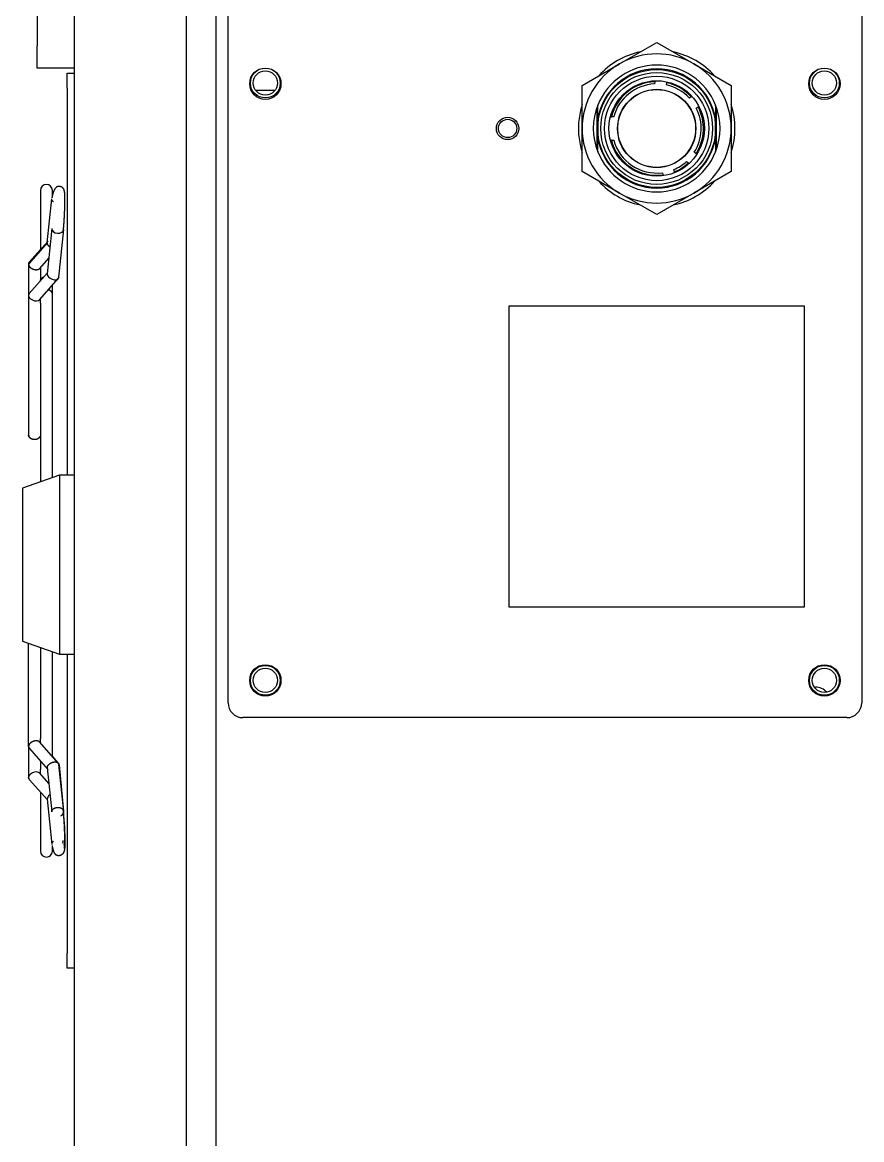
# Model space of a CAD drawing. Header units: inches. Extents: x 0 to 34, y 0 to 22.
# Drawn here: x 24.735 to 25.343, y 5.043 to 5.853 of the extents above; entities that cross this region are included whole.
import ezdxf
from ezdxf.enums import TextEntityAlignment as Align

# ---------------------------------------------------------------- set-up
doc = ezdxf.new("R2010")
doc.units = ezdxf.units.IN
doc.header["$MEASUREMENT"] = 0
doc.layers.add('PSYMS', color=7, linetype='Continuous')
doc.styles.add('WD', font='romans.shx')

# ---------------------------------------------------------------- blocks, each defined once
blk = doc.blocks.new('HDV1_RIB30')
at = {"color": 7, "linetype": 'Continuous'}
for p, q in [((0.25831, 0.02155), (0.25831, 1.9934)), ((0.3394, 1.9934), (0.3394, 0.02155)), ((0.36102, 0.06693), (0.36102, 1.90963)), ((0.36968, 0.86855), (0.36968, 1.76585)), ((0.82914, 1.76585), (0.82914, 0.86855)), ((0.23129, 1.74477), (0.23129, 1.34477)), ((0.23129, 1.32855), (0.23129, 1.34477)), ((0.65346, 1.33158), (0.68049, 1.34719)), ((0.68049, 1.34719), (0.70751, 1.33158)), ((0.25831, 1.32855), (0.23129, 1.32855)), ((0.62643, 1.31598), (0.65346, 1.33158)), ((0.70751, 1.33158), (0.73454, 1.31598)), ((0.25291, 1.32477), (0.25831, 1.32477)), ((0.25291, 1.31396), (0.25291, 1.32477)), ((0.25291, 1.31396), (0.25291, 1.03342)), ((0.40362, 1.31234), (0.38979, 1.31234)), ((0.62643, 1.28477), (0.62643, 1.31598)), ((0.67911, 1.31866), (0.67897, 1.31703)), ((0.67917, 1.31934), (0.67911, 1.31866)), ((0.68759, 1.31628), (0.68773, 1.31791)), ((0.68779, 1.31858), (0.68773, 1.31791)), ((0.73454, 1.31598), (0.73454, 1.28477)), ((0.70557, 1.30761), (0.70423, 1.30667)), ((0.70612, 1.308), (0.70557, 1.30761)), ((0.63724, 1.26924), (0.63724, 1.30029)), ((0.63778, 1.29159), (0.63778, 1.30173)), ((0.70919, 1.29959), (0.71053, 1.30052)), ((0.71108, 1.30091), (0.71053, 1.30052)), ((0.72319, 1.30173), (0.72319, 1.29159)), ((0.72373, 1.30029), (0.72373, 1.26924)), ((0.63778, 1.29159), (0.63778, 1.27795)), ((0.64692, 1.29315), (0.64762, 1.29315)), ((0.6493, 1.29315), (0.64762, 1.29315)), ((0.65238, 1.28828), (0.65233, 1.28828)), ((0.65238, 1.28828), (0.65238, 1.28753)), ((0.72319, 1.27795), (0.72319, 1.29159)), ((0.62643, 1.25356), (0.62643, 1.28477)), ((0.65233, 1.28126), (0.65238, 1.28126)), ((0.65238, 1.28201), (0.65238, 1.28126)), ((0.73454, 1.28477), (0.73454, 1.25356)), ((0.63778, 1.26781), (0.63778, 1.27795)), ((0.64762, 1.27639), (0.64692, 1.27639)), ((0.64762, 1.27639), (0.6493, 1.27639)), ((0.72319, 1.27795), (0.72319, 1.26781)), ((0.70904, 1.26646), (0.70779, 1.26751)), ((0.70956, 1.26602), (0.70904, 1.26646)), ((0.70223, 1.26088), (0.70348, 1.25983)), ((0.704, 1.25939), (0.70348, 1.25983)), ((0.65346, 1.23796), (0.62643, 1.25356)), ((0.68459, 1.25273), (0.68502, 1.25115)), ((0.68519, 1.2505), (0.68502, 1.25115)), ((0.69337, 1.25339), (0.69295, 1.25497)), ((0.69355, 1.25273), (0.69337, 1.25339)), ((0.73454, 1.25356), (0.70751, 1.23796)), ((0.23364, 1.2399), (0.23364, 1.19699)), ((0.24229, 1.23641), (0.24229, 1.2399)), ((0.23859, 1.20183), (0.24175, 1.23379)), ((0.68049, 1.22235), (0.65346, 1.23796)), ((0.70751, 1.23796), (0.68049, 1.22235)), ((0.24185, 1.21233), (0.2386, 1.17947)), ((0.24706, 1.1771), (0.25046, 1.21148)), ((0.23859, 1.20183), (0.22499, 1.18645)), ((0.23909, 1.20316), (0.2255, 1.18779)), ((0.23364, 1.19712), (0.22549, 1.1879)), ((0.23313, 1.18336), (0.23972, 1.19082)), ((0.22499, 1.18645), (0.22499, 1.08538)), ((0.23364, 1.18394), (0.23364, 1.18062)), ((0.23866, 1.1801), (0.22549, 1.16521)), ((0.23313, 1.16079), (0.24657, 1.17599)), ((0.23364, 1.18062), (0.23364, 1.17441)), ((0.24229, 1.16483), (0.24229, 1.17115)), ((0.22499, 1.16388), (0.22499, 1.06281)), ((0.23364, 1.15804), (0.23364, 1.16137)), ((0.23364, 1.15804), (0.23364, 1.02857)), ((0.24229, 1.03159), (0.24229, 1.16483)), ((0.57346, 1.15612), (0.78751, 1.15612)), ((0.57346, 0.93774), (0.57346, 1.15612)), ((0.78751, 1.15612), (0.78751, 0.93774)), ((0.2475, 1.03342), (0.22048, 1.02396)), ((0.2475, 1.03342), (0.2475, 0.90369)), ((0.25831, 1.03342), (0.2475, 1.03342)), ((0.22048, 1.02396), (0.22048, 0.91315)), ((0.78751, 0.93774), (0.57346, 0.93774)), ((0.22048, 0.91315), (0.2475, 0.90369)), ((0.22499, 0.83687), (0.22499, 0.91157)), ((0.23364, 0.90854), (0.23364, 0.84271)), ((0.24229, 0.82959), (0.24229, 0.90551)), ((0.2475, 0.90369), (0.25831, 0.90369)), ((0.25291, 0.90369), (0.25291, 0.68693)), ((0.79483, 0.8799), (0.79561, 0.8799)), ((0.81833, 0.85774), (0.38049, 0.85774)), ((0.23364, 0.83938), (0.23364, 0.84271)), ((0.22499, 0.83687), (0.22499, 0.81431)), ((0.2255, 0.83553), (0.23908, 0.82016)), ((0.24656, 0.82475), (0.23312, 0.83996)), ((0.23364, 0.82632), (0.23364, 0.82016)), ((0.24657, 0.8249), (0.24229, 0.82974)), ((0.23364, 0.81683), (0.23364, 0.82016)), ((0.23859, 0.82148), (0.24175, 0.7895)), ((0.25046, 0.78941), (0.24706, 0.82379)), ((0.24707, 0.82343), (0.25038, 0.78993)), ((0.22549, 0.81299), (0.23866, 0.79808)), ((0.23973, 0.80993), (0.23314, 0.8174)), ((0.23364, 0.80377), (0.23364, 0.76099)), ((0.2386, 0.79871), (0.24185, 0.76582)), ((0.24229, 0.76099), (0.24229, 0.76396)), ((0.25291, 0.67612), (0.25291, 0.68693)), ((0.25831, 0.67612), (0.25291, 0.67612))]:
    blk.add_line(p, q, dxfattribs=at)
for centre, radius in [((0.3967, 1.3172), 0.01135), ((0.3967, 1.31772), 0.01081), ((0.80211, 1.3172), 0.01135), ((0.80211, 1.31772), 0.01081), ((0.3967, 1.31772), 0.00876), ((0.68049, 1.28477), 0.0427), ((0.68049, 1.28477), 0.04054), ((0.68049, 1.28477), 0.03784), ((0.80211, 1.31772), 0.00876), ((0.68049, 1.28477), 0.03459), ((0.68049, 1.28477), 0.02838), ((0.68049, 1.28477), 0.02824), ((0.57238, 1.28477), 0.00811), ((0.57238, 1.28477), 0.00665), ((0.3967, 0.88477), 0.01135), ((0.3967, 0.88477), 0.01081), ((0.3967, 0.88477), 0.00876), ((0.80211, 0.88477), 0.01135), ((0.80211, 0.88477), 0.01081), ((0.80211, 0.88477), 0.00876)]:
    blk.add_circle(centre, radius, dxfattribs=at)
for centre, radius, start, end in [((0.68049, 1.28477), 0.05676, 102.24721, 137.75279), ((0.68049, 1.28477), 0.05405, 60, 120), ((0.68049, 1.28477), 0.05676, 42.24721, 77.75279), ((0.68049, 1.28477), 0.05405, 120, 180), ((0.68049, 1.28477), 0.04595, 21.65669, 158.34331), ((0.68049, 1.28477), 0.05405, 0, 60), ((0.68049, 1.28477), 0.04324, 9.06872, 170.93128), ((0.68049, 1.28477), 0.03392, 92.32457, 165.69923), ((0.68049, 1.28477), 0.0323, 92.69451, 164.96469), ((0.68049, 1.28477), 0.0323, 42.69451, 77.30549), ((0.68049, 1.28477), 0.03392, 42.32458, 77.67543), ((0.68049, 1.28477), 0.05676, 162.24721, 197.75279), ((0.68049, 1.28477), 0.04595, 158.34331, 201.65669), ((0.68049, 1.28477), 0.04586, 158.59984, 160.53415), ((0.68049, 1.28477), 0.0323, 327.69451, 27.30549), ((0.68049, 1.28477), 0.03392, 327.32457, 27.67542), ((0.68049, 1.28477), 0.04595, 338.34331, 21.65669), ((0.68049, 1.28477), 0.04586, 19.46585, 21.40016), ((0.68049, 1.28477), 0.05676, 342.24721, 17.75279), ((0.68049, 1.28477), 0.05405, 180, 240), ((0.68049, 1.28477), 0.05405, 300, 0), ((0.68049, 1.28477), 0.04324, 189.06872, 350.93128), ((0.68049, 1.28477), 0.03392, 194.30077, 277.67543), ((0.68049, 1.28477), 0.0323, 195.03531, 277.30549), ((0.68049, 1.28477), 0.04586, 199.46585, 201.40016), ((0.68049, 1.28477), 0.04595, 201.65669, 338.34331), ((0.68049, 1.28477), 0.04586, 338.59984, 340.53415), ((0.68049, 1.28477), 0.0323, 292.69451, 312.30549), ((0.68049, 1.28477), 0.03392, 292.32458, 312.67542), ((0.23796, 1.2399), 0.00432, 0, 180), ((0.68049, 1.28477), 0.05676, 222.24721, 257.75279), ((0.68049, 1.28477), 0.05676, 282.24721, 317.75279), ((0.68049, 1.28477), 0.05405, 240, 300), ((0.79561, 0.86909), 0.01081, 40.91021, 90), ((0.38049, 0.86855), 0.01081, 180, 270), ((0.81833, 0.86855), 0.01081, 270, 0), ((0.23796, 0.76099), 0.00432, 180, 0)]:
    blk.add_arc(centre, radius, start, end, dxfattribs=at)
for centre, major_axis, ratio, start_param, end_param in [((0.24615, 1.21191), (-0.0043, 0.00043), 0.705676, 0, 0.069701), ((0.24615, 1.21191), (-0.0043, 0.00043), 0.705676, 0.069701, 3.141593), ((0.22931, 1.1857), (-0.0042, 0.00159), 0.656411, -0.441244, 0.243508), ((0.24283, 1.17829), (-0.00408, 0.00178), 0.655985, 0.209, 3.141593), ((0.24283, 1.17829), (-0.00408, 0.00178), 0.655985, 3.141593, 3.420293), ((0.22931, 1.163), (-0.0042, 0.00159), 0.656964, 0, 2.897743), ((0.22931, 1.163), (-0.0042, 0.00159), 0.656964, -0.24385, 0), ((0.22931, 0.81519), (0.0042, 0.00159), 0.656411, 0.243508, 3.141593), ((0.24283, 0.8226), (0.00408, 0.00178), 0.655985, -0.030109, 0.209), ((0.22931, 0.81519), (0.0042, 0.00159), 0.656411, 3.141593, 3.3851), ((0.24283, 0.7999), (0.00408, 0.00178), 0.655433, 1.975542, 2.932878), ((0.24615, 0.78898), (0.0043, 0.00043), 0.705676, -1.066994, -0.069701), ((0.24615, 0.78898), (0.0043, 0.00043), 0.705676, -0.069701, 0), ((0.25041, 0.77854), (-0.00079, 0.01595), 0.049346, 2.419908, 5.44155), ((0.24615, 0.76625), (0.0043, 0.00043), 0.705092, 2.315411, 3.072006), ((0.24615, 0.76625), (0.0043, 0.00043), 0.705092, 3.072006, 3.141593)]:
    blk.add_ellipse(centre, major_axis=major_axis, ratio=ratio, start_param=start_param, end_param=end_param, dxfattribs=at)
for points, knots in [([(0.25026, 1.21077), (0.25027, 1.21093), (0.2503, 1.21125), (0.25034, 1.21172), (0.25038, 1.21219), (0.25042, 1.21266), (0.25046, 1.21312), (0.2505, 1.21358), (0.25054, 1.21405), (0.25057, 1.21452), (0.25061, 1.215), (0.25065, 1.21549), (0.25068, 1.21599), (0.25072, 1.21651), (0.25075, 1.21703), (0.25079, 1.21757), (0.25082, 1.21812), (0.25085, 1.21867), (0.25089, 1.21923), (0.25092, 1.21979), (0.25095, 1.22035), (0.25098, 1.22091), (0.25101, 1.22147), (0.25104, 1.22204), (0.25107, 1.2226), (0.25109, 1.22316), (0.25112, 1.22372), (0.25115, 1.22428), (0.25117, 1.22483), (0.25119, 1.22539), (0.25121, 1.22594), (0.25123, 1.22648), (0.25125, 1.22703), (0.25127, 1.22757), (0.25129, 1.2281), (0.2513, 1.22863), (0.25132, 1.22914), (0.25133, 1.22966), (0.25135, 1.23016), (0.25136, 1.23066), (0.25137, 1.23115), (0.25138, 1.23163), (0.25139, 1.2321), (0.25139, 1.23256), (0.2514, 1.23301), (0.2514, 1.23346), (0.2514, 1.23389), (0.25139, 1.23432), (0.25139, 1.23473), (0.25138, 1.23514), (0.25137, 1.23553), (0.25136, 1.23592), (0.25134, 1.2363), (0.25132, 1.23666), (0.2513, 1.23702), (0.25127, 1.23737), (0.25124, 1.2377), (0.2512, 1.23803), (0.25116, 1.23835), (0.25112, 1.23866), (0.25107, 1.23896), (0.25101, 1.23925), (0.25094, 1.23953), (0.25087, 1.2398), (0.25079, 1.24006), (0.2507, 1.24031), (0.2506, 1.24056), (0.25049, 1.24079), (0.25035, 1.24103), (0.25019, 1.24127), (0.24999, 1.24151), (0.24975, 1.24175), (0.24944, 1.24201), (0.24907, 1.24225), (0.24862, 1.24248), (0.24815, 1.24265), (0.24771, 1.24276), (0.24732, 1.24281), (0.24696, 1.24282), (0.24663, 1.24279), (0.24633, 1.24273), (0.24604, 1.24264), (0.24576, 1.24252), (0.2455, 1.24239), (0.24525, 1.24222), (0.24501, 1.24204), (0.24478, 1.24184), (0.24456, 1.24161), (0.24436, 1.24137), (0.24416, 1.24111), (0.24397, 1.24084), (0.24379, 1.24054), (0.24361, 1.24023), (0.24345, 1.2399), (0.24329, 1.23956), (0.24314, 1.2392), (0.243, 1.23883), (0.24286, 1.23845), (0.24274, 1.23806), (0.24262, 1.23766), (0.24251, 1.23725), (0.24241, 1.23683), (0.24231, 1.2364), (0.24221, 1.23595), (0.24212, 1.23548), (0.24203, 1.235), (0.24197, 1.23467), (0.24194, 1.23451)], [0, 0, 0, 0, 0.089981, 0.178152, 0.26499, 0.350974, 0.436581, 0.522288, 0.608575, 0.695919, 0.784797, 0.875689, 0.969016, 1.064727, 1.162537, 1.262155, 1.363294, 1.465666, 1.568981, 1.672951, 1.777287, 1.881709, 1.986064, 2.090301, 2.194372, 2.298229, 2.401823, 2.505107, 2.608032, 2.710549, 2.812567, 2.913952, 3.014567, 3.114277, 3.212946, 3.310437, 3.406616, 3.50139, 3.594721, 3.686568, 3.776895, 3.865664, 3.952838, 4.038379, 4.122251, 4.204417, 4.284842, 4.363491, 4.440347, 4.515411, 4.588686, 4.660178, 4.729889, 4.797829, 4.864004, 4.928425, 4.991104, 5.052061, 5.111336, 5.168977, 5.225043, 5.279604, 5.332741, 5.384547, 5.435132, 5.484623, 5.533192, 5.5816, 5.631231, 5.683642, 5.740514, 5.803801, 5.875964, 5.959129, 6.053727, 6.152059, 6.235439, 6.307389, 6.371927, 6.432211, 6.489716, 6.545445, 6.600295, 6.654938, 6.70982, 6.765309, 6.821702, 6.879231, 6.938112, 6.998551, 7.060716, 7.124744, 7.190743, 7.258769, 7.328726, 7.400463, 7.473818, 7.548618, 7.624683, 7.701829, 7.780117, 7.859989, 7.941905, 8.026314, 8.113654, 8.204357, 8.298845, 8.298845, 8.298845, 8.298845]), ([(0.24301, 1.2315), (0.24298, 1.23152), (0.24292, 1.23157), (0.24282, 1.23165), (0.24274, 1.23173), (0.24265, 1.23181), (0.24257, 1.23189), (0.24249, 1.23198), (0.24241, 1.23207), (0.24234, 1.23215), (0.24227, 1.23224), (0.24221, 1.23233), (0.24215, 1.23243), (0.24209, 1.23252), (0.24204, 1.23261), (0.242, 1.23271), (0.24196, 1.2328), (0.24192, 1.2329), (0.24189, 1.233), (0.24186, 1.23309), (0.24184, 1.23319), (0.24182, 1.23329), (0.2418, 1.23339), (0.24179, 1.23349), (0.24177, 1.23359), (0.24176, 1.23369), (0.24175, 1.23375), (0.24175, 1.23379)], [0, 0, 0, 0, 0.0225155, 0.0448239, 0.06692, 0.0887996, 0.1104586, 0.1318939, 0.153103, 0.1740843, 0.1948348, 0.2153432, 0.2355988, 0.255595, 0.2753294, 0.2948047, 0.3140292, 0.3330226, 0.3518382, 0.3705306, 0.3891428, 0.4077069, 0.4262457, 0.4447739, 0.4632995, 0.4818259, 0.5003529, 0.5003529, 0.5003529, 0.5003529]), ([(0.24049, 1.19884), (0.24045, 1.19888), (0.24036, 1.19894), (0.24022, 1.19904), (0.2401, 1.19915), (0.23997, 1.19926), (0.23985, 1.19937), (0.23973, 1.19948), (0.23962, 1.19959), (0.23951, 1.19971), (0.23941, 1.19983), (0.23931, 1.19995), (0.23922, 1.20007), (0.23913, 1.2002), (0.23906, 1.20032), (0.23898, 1.20045), (0.23892, 1.20057), (0.23886, 1.2007), (0.23881, 1.20082), (0.23877, 1.20095), (0.23873, 1.20108), (0.2387, 1.2012), (0.23867, 1.20133), (0.23865, 1.20145), (0.23863, 1.20158), (0.23861, 1.20171), (0.2386, 1.20179), (0.23859, 1.20183)], [0, 0, 0, 0, 0.0310031, 0.0618463, 0.0925227, 0.1230251, 0.1533468, 0.1834701, 0.2133416, 0.2429028, 0.2720977, 0.3008742, 0.3291841, 0.3569845, 0.3842384, 0.4109163, 0.4369969, 0.4624771, 0.4874363, 0.5119874, 0.5362266, 0.5602331, 0.5840712, 0.6077917, 0.6314342, 0.65503, 0.6786045, 0.6786045, 0.6786045, 0.6786045]), ([(0.2255, 1.18779), (0.22548, 1.18777), (0.22545, 1.18773), (0.2254, 1.18768), (0.22536, 1.18762), (0.22532, 1.18756), (0.22529, 1.18749), (0.22525, 1.18743), (0.22522, 1.18736), (0.2252, 1.1873), (0.22517, 1.18723), (0.22515, 1.18716), (0.22513, 1.1871), (0.22511, 1.18703), (0.22509, 1.18696), (0.22507, 1.18688), (0.22506, 1.18681), (0.22504, 1.18674), (0.22503, 1.18667), (0.22502, 1.1866), (0.225, 1.18652), (0.22499, 1.18648), (0.22499, 1.18645)], [0, 0, 0, 0, 0.0136784, 0.0272432, 0.0407045, 0.0540754, 0.067372, 0.0806203, 0.0938469, 0.1070736, 0.1203178, 0.1335927, 0.1469075, 0.1602679, 0.1736765, 0.1871332, 0.2006353, 0.2141783, 0.2277559, 0.2413606, 0.2549838, 0.2686175, 0.2686175, 0.2686175, 0.2686175]), ([(0.22499, 1.18645), (0.225, 1.18639), (0.22502, 1.18626), (0.22505, 1.18607), (0.22508, 1.18588), (0.22513, 1.18569), (0.22519, 1.1855), (0.22527, 1.18532), (0.22536, 1.18513), (0.22547, 1.18494), (0.2256, 1.18476), (0.22574, 1.18457), (0.2259, 1.1844), (0.22606, 1.18422), (0.22624, 1.18406), (0.22642, 1.18389), (0.22662, 1.18374), (0.22682, 1.18359), (0.22703, 1.18345), (0.22725, 1.18331), (0.22747, 1.18318), (0.2277, 1.18307), (0.22794, 1.18296), (0.22818, 1.18286), (0.22842, 1.18276), (0.22867, 1.18268), (0.22892, 1.18261), (0.22917, 1.18255), (0.22942, 1.1825), (0.22967, 1.18246), (0.22992, 1.18242), (0.23017, 1.1824), (0.23042, 1.1824), (0.23066, 1.1824), (0.23089, 1.18241), (0.23113, 1.18243), (0.23135, 1.18247), (0.23157, 1.18251), (0.23178, 1.18257), (0.23199, 1.18263), (0.23218, 1.18271), (0.23237, 1.18279), (0.23254, 1.18289), (0.23271, 1.18299), (0.23287, 1.18311), (0.23301, 1.18323), (0.2331, 1.18332), (0.23314, 1.18336)], [0, 0, 0, 0, 0.035295, 0.070679, 0.106274, 0.142269, 0.17894, 0.216668, 0.255698, 0.296009, 0.337518, 0.380101, 0.423603, 0.46785, 0.512746, 0.558245, 0.604298, 0.650855, 0.697861, 0.745264, 0.793007, 0.841023, 0.889228, 0.937533, 0.985848, 1.034083, 1.082147, 1.12995, 1.177406, 1.224437, 1.270972, 1.316944, 1.362283, 1.406926, 1.450813, 1.49389, 1.536111, 1.577453, 1.617915, 1.657508, 1.696248, 1.734161, 1.771286, 1.807671, 1.843348, 1.878291, 1.912501, 1.912501, 1.912501, 1.912501]), ([(0.23364, 1.1743), (0.23364, 1.17431), (0.23364, 1.17435), (0.23364, 1.17441), (0.23364, 1.17447), (0.23364, 1.17453), (0.23365, 1.17459), (0.23365, 1.17465), (0.23366, 1.1747), (0.23367, 1.17476), (0.23368, 1.17482), (0.23369, 1.17488), (0.2337, 1.17493), (0.23372, 1.17499), (0.23373, 1.17505), (0.23375, 1.17511), (0.23377, 1.17516), (0.23379, 1.17522), (0.23382, 1.17528), (0.23384, 1.17533), (0.23387, 1.17539), (0.23389, 1.17544), (0.23392, 1.1755), (0.23395, 1.17555), (0.23398, 1.17561), (0.23402, 1.17566), (0.23405, 1.17571), (0.23409, 1.17577), (0.23412, 1.17582), (0.23416, 1.17587), (0.2342, 1.17592), (0.23424, 1.17597), (0.23429, 1.17602), (0.23433, 1.17607), (0.23438, 1.17612), (0.23442, 1.17617), (0.23447, 1.17621), (0.23452, 1.17626), (0.23457, 1.17631), (0.23462, 1.17635), (0.23468, 1.1764), (0.23473, 1.17644), (0.23479, 1.17649), (0.23484, 1.17653), (0.2349, 1.17657), (0.23496, 1.17661), (0.23502, 1.17665), (0.23508, 1.17669), (0.23514, 1.17673), (0.23521, 1.17677), (0.23527, 1.1768), (0.23534, 1.17684), (0.2354, 1.17687), (0.23547, 1.17691), (0.23554, 1.17694), (0.23561, 1.17697), (0.23568, 1.17701), (0.23575, 1.17704), (0.23582, 1.17707), (0.23589, 1.17709), (0.23596, 1.17712), (0.23601, 1.17714), (0.23604, 1.17715)], [0, 0, 0, 0, 0.0108369, 0.0216672, 0.032492, 0.043313, 0.0541324, 0.0649521, 0.0757743, 0.0866013, 0.0974509, 0.1083434, 0.1192806, 0.1302642, 0.1412956, 0.1523763, 0.1635073, 0.1746898, 0.1859247, 0.1972128, 0.2085549, 0.2199516, 0.2314035, 0.2429111, 0.254475, 0.2660954, 0.2777728, 0.2895093, 0.3013311, 0.3132466, 0.325255, 0.3373553, 0.3495465, 0.3618272, 0.3741959, 0.3866512, 0.3991912, 0.4118141, 0.4245181, 0.4373012, 0.4501613, 0.4630963, 0.476104, 0.4891822, 0.5023288, 0.51555, 0.5288732, 0.5422976, 0.55582, 0.5694367, 0.5831441, 0.5969386, 0.6108162, 0.6247731, 0.6388052, 0.6529086, 0.6670791, 0.6813126, 0.695605, 0.7099521, 0.7243496, 0.7387943, 0.7387943, 0.7387943, 0.7387943]), ([(0.24224, 1.16438), (0.24224, 1.1644), (0.24225, 1.16444), (0.24226, 1.1645), (0.24227, 1.16456), (0.24227, 1.16461), (0.24228, 1.16467), (0.24228, 1.16473), (0.24229, 1.16479), (0.24229, 1.16484), (0.24229, 1.1649), (0.24228, 1.16496), (0.24228, 1.16502), (0.24228, 1.16508), (0.24227, 1.16513), (0.24226, 1.16519), (0.24225, 1.16525), (0.24224, 1.1653), (0.24223, 1.16536), (0.24221, 1.16542), (0.2422, 1.16547), (0.24218, 1.16553), (0.24216, 1.16559), (0.24214, 1.16564), (0.24212, 1.1657), (0.24209, 1.16575), (0.24207, 1.16581), (0.24204, 1.16586), (0.24202, 1.16592), (0.24199, 1.16597), (0.24196, 1.16603), (0.24192, 1.16608), (0.24189, 1.16613), (0.24186, 1.16618), (0.24182, 1.16623), (0.24178, 1.16629), (0.24174, 1.16634), (0.2417, 1.16639), (0.24166, 1.16644), (0.24162, 1.16648), (0.24157, 1.16653), (0.24153, 1.16658), (0.24148, 1.16663), (0.24143, 1.16667), (0.24138, 1.16672), (0.24133, 1.16677), (0.24128, 1.16681), (0.24123, 1.16686), (0.24118, 1.1669), (0.24112, 1.16694), (0.24106, 1.16698), (0.24101, 1.16702), (0.24095, 1.16706), (0.24089, 1.1671), (0.24083, 1.16714), (0.24077, 1.16718), (0.2407, 1.16722), (0.24064, 1.16725), (0.24058, 1.16729), (0.24051, 1.16732), (0.24044, 1.16736), (0.24038, 1.16739), (0.24031, 1.16742), (0.24024, 1.16745), (0.24017, 1.16748), (0.2401, 1.16751), (0.24003, 1.16754), (0.23996, 1.16756), (0.23988, 1.16759), (0.23981, 1.16762), (0.23974, 1.16764), (0.23966, 1.16766), (0.23959, 1.16769), (0.23951, 1.16771), (0.23943, 1.16773), (0.23936, 1.16775), (0.23931, 1.16776), (0.23928, 1.16776)], [0, 0, 0, 0, 0.0107768, 0.0215367, 0.0322804, 0.0430095, 0.0537258, 0.0644311, 0.0751271, 0.0858155, 0.0964982, 0.107177, 0.1178539, 0.1285308, 0.1392097, 0.1498927, 0.1605912, 0.17133, 0.1821119, 0.1929386, 0.2038115, 0.214732, 0.2257012, 0.2367202, 0.24779, 0.2589113, 0.270085, 0.2813116, 0.2925918, 0.303926, 0.3153148, 0.3267585, 0.3382576, 0.3498124, 0.3614361, 0.373151, 0.3849566, 0.3968524, 0.4088371, 0.4209097, 0.4330688, 0.445313, 0.4576406, 0.4700501, 0.4825396, 0.4951073, 0.5077512, 0.5204693, 0.5332595, 0.5461199, 0.5590482, 0.5720423, 0.5851184, 0.5982953, 0.6115699, 0.6249389, 0.6383989, 0.6519464, 0.6655778, 0.6792893, 0.6930772, 0.7069377, 0.7208668, 0.7348606, 0.7489152, 0.7630265, 0.7771906, 0.7914033, 0.8056607, 0.8199589, 0.8343186, 0.8487544, 0.8632617, 0.8778356, 0.8924713, 0.907164, 0.9219093, 0.9219093, 0.9219093, 0.9219093]), ([(0.22499, 1.06287), (0.22499, 1.06284), (0.22499, 1.0628), (0.225, 1.06274), (0.225, 1.06267), (0.22501, 1.06261), (0.22502, 1.06255), (0.22502, 1.06248), (0.22503, 1.06242), (0.22504, 1.06236), (0.22505, 1.06229), (0.22506, 1.06223), (0.22508, 1.06217), (0.22509, 1.06211), (0.22511, 1.06204), (0.22513, 1.06198), (0.22515, 1.06192), (0.22517, 1.06186), (0.22519, 1.0618), (0.22522, 1.06174), (0.22524, 1.06168), (0.22526, 1.06164), (0.22527, 1.06162)], [0, 0, 0, 0, 0.0118026, 0.0236038, 0.035403, 0.0471997, 0.0589942, 0.0707878, 0.0825828, 0.0943831, 0.1061944, 0.1180239, 0.1298814, 0.1417759, 0.1537117, 0.1656918, 0.1777186, 0.1897937, 0.2019178, 0.2140913, 0.2263138, 0.2385842, 0.2385842, 0.2385842, 0.2385842]), ([(0.23364, 1.06281), (0.23364, 1.06278), (0.23364, 1.06274), (0.23364, 1.06266), (0.23363, 1.06259), (0.23362, 1.06252), (0.23362, 1.06244), (0.23361, 1.06237), (0.23359, 1.0623), (0.23358, 1.06222), (0.23356, 1.06215), (0.23355, 1.06208), (0.23353, 1.062), (0.2335, 1.06193), (0.23348, 1.06186), (0.23346, 1.06179), (0.23343, 1.06172), (0.2334, 1.06165), (0.23337, 1.06158), (0.23334, 1.06151), (0.2333, 1.06144), (0.23327, 1.06137), (0.23323, 1.0613), (0.23319, 1.06124), (0.23315, 1.06117), (0.23311, 1.0611), (0.23307, 1.06104), (0.23302, 1.06097), (0.23297, 1.06091), (0.23292, 1.06085), (0.23287, 1.06078), (0.23282, 1.06072), (0.23277, 1.06066), (0.23271, 1.0606), (0.23266, 1.06054), (0.2326, 1.06049), (0.23254, 1.06043), (0.23248, 1.06037), (0.23242, 1.06032), (0.23235, 1.06027), (0.23229, 1.06021), (0.23222, 1.06016), (0.23215, 1.06011), (0.23208, 1.06006), (0.23201, 1.06001), (0.23194, 1.05997), (0.23187, 1.05992), (0.23179, 1.05988), (0.23172, 1.05983), (0.23164, 1.05979), (0.23157, 1.05975), (0.23149, 1.05971), (0.23141, 1.05967), (0.23133, 1.05964), (0.23125, 1.0596), (0.23117, 1.05957), (0.23109, 1.05954), (0.231, 1.05951), (0.23092, 1.05948), (0.23083, 1.05945), (0.23075, 1.05942), (0.23066, 1.0594), (0.23057, 1.05938), (0.23049, 1.05935), (0.2304, 1.05933), (0.23031, 1.05932), (0.23022, 1.0593), (0.23013, 1.05928), (0.23004, 1.05927), (0.22995, 1.05926), (0.22986, 1.05925), (0.22977, 1.05924), (0.22968, 1.05923), (0.22959, 1.05922), (0.2295, 1.05922), (0.22941, 1.05922), (0.22932, 1.05922), (0.22923, 1.05922), (0.22913, 1.05922), (0.22904, 1.05922), (0.22895, 1.05923), (0.22886, 1.05924), (0.22877, 1.05925), (0.22868, 1.05926), (0.22859, 1.05927), (0.2285, 1.05928), (0.22841, 1.0593), (0.22832, 1.05931), (0.22824, 1.05933), (0.22815, 1.05935), (0.22806, 1.05937), (0.22797, 1.0594), (0.22789, 1.05942), (0.2278, 1.05945), (0.22772, 1.05948), (0.22763, 1.05951), (0.22755, 1.05954), (0.22747, 1.05957), (0.22738, 1.0596), (0.2273, 1.05964), (0.22722, 1.05967), (0.22714, 1.05971), (0.22707, 1.05975), (0.22699, 1.05979), (0.22691, 1.05983), (0.22684, 1.05987), (0.22676, 1.05992), (0.22669, 1.05996), (0.22662, 1.06001), (0.22655, 1.06006), (0.22648, 1.06011), (0.22641, 1.06016), (0.22635, 1.06021), (0.22628, 1.06026), (0.22622, 1.06032), (0.22616, 1.06037), (0.22609, 1.06043), (0.22603, 1.06048), (0.22598, 1.06054), (0.22592, 1.0606), (0.22586, 1.06066), (0.22581, 1.06072), (0.22576, 1.06078), (0.22571, 1.06084), (0.22566, 1.06091), (0.22561, 1.06097), (0.22557, 1.06104), (0.22552, 1.0611), (0.22548, 1.06117), (0.22544, 1.06123), (0.2254, 1.0613), (0.22536, 1.06137), (0.22533, 1.06144), (0.22529, 1.0615), (0.22526, 1.06157), (0.22523, 1.06164), (0.2252, 1.06172), (0.22517, 1.06179), (0.22515, 1.06186), (0.22513, 1.06193), (0.2251, 1.062), (0.22508, 1.06207), (0.22507, 1.06215), (0.22505, 1.06222), (0.22504, 1.06229), (0.22502, 1.06237), (0.22501, 1.06244), (0.22501, 1.06251), (0.225, 1.06259), (0.22499, 1.06266), (0.22499, 1.06274), (0.22499, 1.06278), (0.22499, 1.06281)], [0, 0, 0, 0, 0.013551, 0.027135, 0.040751, 0.054401, 0.068083, 0.081799, 0.095547, 0.109327, 0.123139, 0.136983, 0.150858, 0.164763, 0.178698, 0.192663, 0.206657, 0.220679, 0.234738, 0.248868, 0.263071, 0.277347, 0.291692, 0.306107, 0.320588, 0.335133, 0.349741, 0.364409, 0.379135, 0.393916, 0.40875, 0.423634, 0.438567, 0.453546, 0.468569, 0.483667, 0.498854, 0.514127, 0.529481, 0.544914, 0.560421, 0.575998, 0.59164, 0.607345, 0.623106, 0.638921, 0.654785, 0.670693, 0.686642, 0.702627, 0.718644, 0.734711, 0.750857, 0.767078, 0.783366, 0.799718, 0.816128, 0.83259, 0.849098, 0.865646, 0.88223, 0.898843, 0.915479, 0.932134, 0.9488, 0.965474, 0.982148, 0.99884, 1.01558, 1.032362, 1.049182, 1.066032, 1.082907, 1.0998, 1.116704, 1.133614, 1.150524, 1.167426, 1.184315, 1.201184, 1.218027, 1.234839, 1.251612, 1.268371, 1.285139, 1.30191, 1.318679, 1.335439, 1.352186, 1.368911, 1.385611, 1.402278, 1.418908, 1.435493, 1.452029, 1.468508, 1.484927, 1.501278, 1.517559, 1.533801, 1.550017, 1.566202, 1.582352, 1.59846, 1.614524, 1.630537, 1.646496, 1.662396, 1.678232, 1.693999, 1.709692, 1.725309, 1.740843, 1.756291, 1.771653, 1.786963, 1.802228, 1.817445, 1.832612, 1.847725, 1.862782, 1.877779, 1.892713, 1.907582, 1.922382, 1.937112, 1.951768, 1.966348, 1.980849, 1.99527, 2.009611, 2.023904, 2.03816, 2.052378, 2.066556, 2.080695, 2.094793, 2.108848, 2.12286, 2.136828, 2.150751, 2.164628, 2.178459, 2.192242, 2.205979, 2.219667, 2.233329, 2.247116, 2.260885, 2.274638, 2.288374, 2.302093, 2.302093, 2.302093, 2.302093]), ([(0.23313, 0.83996), (0.23309, 0.84), (0.23301, 0.84008), (0.23289, 0.84019), (0.23275, 0.8403), (0.23261, 0.84039), (0.23246, 0.84048), (0.2323, 0.84057), (0.23213, 0.84064), (0.23195, 0.84071), (0.23176, 0.84076), (0.23157, 0.84081), (0.23137, 0.84085), (0.23117, 0.84088), (0.23096, 0.84091), (0.23075, 0.84092), (0.23054, 0.84093), (0.23032, 0.84092), (0.2301, 0.84091), (0.22987, 0.84089), (0.22965, 0.84086), (0.22942, 0.84083), (0.2292, 0.84078), (0.22897, 0.84072), (0.22875, 0.84066), (0.22853, 0.84059), (0.22831, 0.84051), (0.22809, 0.84043), (0.22787, 0.84033), (0.22766, 0.84023), (0.22745, 0.84013), (0.22725, 0.84001), (0.22706, 0.83989), (0.22686, 0.83977), (0.22668, 0.83963), (0.2265, 0.8395), (0.22633, 0.83935), (0.22616, 0.8392), (0.22601, 0.83905), (0.22586, 0.83889), (0.22573, 0.83873), (0.2256, 0.83857), (0.22549, 0.8384), (0.22539, 0.83824), (0.2253, 0.83807), (0.22523, 0.8379), (0.22517, 0.83773), (0.22512, 0.83755), (0.22508, 0.83738), (0.22505, 0.83721), (0.22502, 0.83704), (0.225, 0.83693), (0.22499, 0.83687)], [0, 0, 0, 0, 0.030665, 0.061733, 0.093281, 0.125389, 0.158141, 0.191617, 0.225878, 0.260934, 0.296778, 0.333387, 0.370732, 0.408774, 0.447468, 0.486768, 0.526637, 0.567046, 0.607958, 0.649338, 0.691146, 0.733344, 0.775891, 0.818739, 0.861824, 0.905081, 0.948445, 0.991847, 1.03522, 1.078496, 1.121615, 1.164533, 1.207211, 1.249613, 1.291702, 1.333445, 1.374813, 1.415771, 1.456217, 1.49602, 1.535058, 1.573222, 1.610421, 1.646583, 1.681668, 1.715743, 1.74907, 1.781885, 1.814367, 1.846645, 1.878809, 1.910924, 1.910924, 1.910924, 1.910924]), ([(0.22499, 0.83687), (0.22499, 0.83684), (0.225, 0.8368), (0.22501, 0.83672), (0.22502, 0.83665), (0.22503, 0.83658), (0.22505, 0.83651), (0.22506, 0.83644), (0.22508, 0.83637), (0.22509, 0.8363), (0.22511, 0.83623), (0.22513, 0.83616), (0.22516, 0.83609), (0.22518, 0.83602), (0.22521, 0.83596), (0.22524, 0.83589), (0.22527, 0.83583), (0.22531, 0.83577), (0.22535, 0.83571), (0.22539, 0.83565), (0.22544, 0.83559), (0.22547, 0.83556), (0.22549, 0.83554)], [0, 0, 0, 0, 0.0135703, 0.0271288, 0.0406657, 0.0541711, 0.0676366, 0.0810554, 0.0944233, 0.1077385, 0.1210028, 0.1342213, 0.147404, 0.1605654, 0.1737251, 0.1869087, 0.2001405, 0.213437, 0.2268122, 0.2402781, 0.2538444, 0.2675185, 0.2675185, 0.2675185, 0.2675185]), ([(0.23859, 0.82148), (0.23859, 0.82153), (0.23861, 0.82164), (0.23863, 0.82181), (0.23865, 0.82198), (0.23869, 0.82215), (0.23874, 0.82231), (0.2388, 0.82248), (0.23888, 0.82265), (0.23896, 0.82282), (0.23906, 0.82299), (0.23917, 0.82316), (0.23929, 0.82332), (0.23942, 0.82348), (0.23955, 0.82364), (0.2397, 0.82379), (0.23985, 0.82394), (0.24001, 0.82409), (0.24018, 0.82423), (0.24035, 0.82437), (0.24054, 0.8245), (0.24072, 0.82463), (0.24092, 0.82475), (0.24112, 0.82486), (0.24132, 0.82497), (0.24153, 0.82507), (0.24174, 0.82516), (0.24195, 0.82524), (0.24217, 0.82532), (0.24239, 0.82539), (0.24261, 0.82545), (0.24283, 0.82551), (0.24305, 0.82555), (0.24326, 0.82559), (0.24348, 0.82562), (0.2437, 0.82564), (0.24391, 0.82565), (0.24412, 0.82566), (0.24433, 0.82565), (0.24453, 0.82564), (0.24473, 0.82562), (0.24493, 0.82559), (0.24511, 0.82555), (0.2453, 0.8255), (0.24547, 0.82545), (0.24564, 0.82539), (0.2458, 0.82531), (0.24596, 0.82523), (0.2461, 0.82514), (0.24624, 0.82505), (0.24637, 0.82494), (0.24648, 0.82483), (0.24659, 0.82471), (0.24669, 0.82459), (0.24678, 0.82446), (0.24686, 0.82433), (0.24692, 0.82419), (0.24697, 0.82405), (0.24701, 0.8239), (0.24704, 0.82374), (0.24705, 0.82358), (0.24706, 0.82348), (0.24707, 0.82343)], [0, 0, 0, 0, 0.030895, 0.061895, 0.093133, 0.1248, 0.157169, 0.190489, 0.224777, 0.259972, 0.295983, 0.332693, 0.370006, 0.40791, 0.446403, 0.485484, 0.525149, 0.565383, 0.606137, 0.64735, 0.688958, 0.730899, 0.773108, 0.815523, 0.858086, 0.900735, 0.943407, 0.986037, 1.028561, 1.070914, 1.113032, 1.154853, 1.196318, 1.237381, 1.277996, 1.318119, 1.357703, 1.396704, 1.43508, 1.472791, 1.5098, 1.54608, 1.581621, 1.616421, 1.650487, 1.683843, 1.716525, 1.748582, 1.780059, 1.810993, 1.841424, 1.87139, 1.900931, 1.93009, 1.958913, 1.987455, 2.015813, 2.04414, 2.072641, 2.101483, 2.130657, 2.160026, 2.160026, 2.160026, 2.160026]), ([(0.2255, 0.8131), (0.22548, 0.81312), (0.22545, 0.81315), (0.2254, 0.81321), (0.22536, 0.81327), (0.22532, 0.81333), (0.22529, 0.8134), (0.22525, 0.81346), (0.22522, 0.81352), (0.2252, 0.81359), (0.22517, 0.81366), (0.22515, 0.81373), (0.22513, 0.81379), (0.22511, 0.81386), (0.22509, 0.81393), (0.22507, 0.814), (0.22506, 0.81408), (0.22504, 0.81415), (0.22503, 0.81422), (0.22502, 0.81429), (0.225, 0.81436), (0.22499, 0.81441), (0.22499, 0.81444)], [0, 0, 0, 0, 0.0136784, 0.0272432, 0.0407045, 0.0540754, 0.067372, 0.0806203, 0.0938469, 0.1070736, 0.1203178, 0.1335927, 0.1469075, 0.1602679, 0.1736765, 0.1871332, 0.2006353, 0.2141783, 0.2277559, 0.2413606, 0.2549838, 0.2686175, 0.2686175, 0.2686175, 0.2686175]), ([(0.24175, 0.7895), (0.24176, 0.78957), (0.24178, 0.78971), (0.24181, 0.78991), (0.24186, 0.79012), (0.24192, 0.79032), (0.242, 0.79052), (0.24211, 0.79071), (0.24224, 0.7909), (0.24239, 0.79109), (0.24256, 0.79127), (0.24274, 0.79144), (0.24294, 0.7916), (0.24315, 0.79175), (0.24338, 0.7919), (0.24363, 0.79203), (0.24389, 0.79216), (0.24415, 0.79227), (0.24443, 0.79237), (0.24472, 0.79246), (0.24501, 0.79253), (0.24531, 0.79259), (0.24561, 0.79264), (0.24591, 0.79267), (0.24622, 0.79268), (0.24652, 0.79268), (0.24682, 0.79267), (0.24712, 0.79264), (0.24741, 0.79259), (0.24769, 0.79253), (0.24797, 0.79246), (0.24824, 0.79238), (0.2485, 0.79228), (0.24874, 0.79217), (0.24898, 0.79205), (0.24919, 0.79192), (0.2494, 0.79177), (0.24958, 0.79162), (0.24975, 0.79146), (0.24989, 0.79129), (0.25001, 0.79111), (0.25011, 0.79092), (0.25018, 0.79073), (0.25024, 0.79053), (0.2503, 0.79033), (0.25034, 0.79013), (0.25037, 0.78999), (0.25038, 0.78993)], [0, 0, 0, 0, 0.038459, 0.076947, 0.115577, 0.154629, 0.194613, 0.235972, 0.278719, 0.322709, 0.367715, 0.413735, 0.460983, 0.509686, 0.559887, 0.611462, 0.664262, 0.718123, 0.772869, 0.82832, 0.884292, 0.940603, 0.997076, 1.053544, 1.10985, 1.165875, 1.22152, 1.276679, 1.331238, 1.385077, 1.438077, 1.490122, 1.541097, 1.590901, 1.639441, 1.686648, 1.732432, 1.776687, 1.819357, 1.860463, 1.900144, 1.938849, 1.9771, 2.015235, 2.053431, 2.091735, 2.130115, 2.130115, 2.130115, 2.130115]), ([(0.24205, 0.7651), (0.24208, 0.76494), (0.24213, 0.76462), (0.24222, 0.76415), (0.2423, 0.7637), (0.24239, 0.76326), (0.24249, 0.76284), (0.24258, 0.76243), (0.24268, 0.76204), (0.24279, 0.76167), (0.24291, 0.7613), (0.24303, 0.76095), (0.24316, 0.76062), (0.2433, 0.7603), (0.24345, 0.75999), (0.24362, 0.7597), (0.2438, 0.75943), (0.244, 0.75917), (0.24422, 0.75893), (0.24447, 0.7587), (0.24474, 0.75849), (0.24504, 0.7583), (0.2454, 0.75814), (0.24582, 0.758), (0.24632, 0.7579), (0.24688, 0.75787), (0.24746, 0.7579), (0.24802, 0.75801), (0.24853, 0.75819), (0.249, 0.75842), (0.24941, 0.75869), (0.24977, 0.75899), (0.25008, 0.75932), (0.25034, 0.75966), (0.25056, 0.76), (0.25074, 0.76033), (0.25089, 0.76067), (0.251, 0.761), (0.25109, 0.76133), (0.25115, 0.76166), (0.25121, 0.76198), (0.25125, 0.7623), (0.25128, 0.76262), (0.25131, 0.76294), (0.25133, 0.76327), (0.25134, 0.7636), (0.25135, 0.76394), (0.25136, 0.7643), (0.25137, 0.76467), (0.25137, 0.76507), (0.25137, 0.76548), (0.25138, 0.76591), (0.25138, 0.76635), (0.25138, 0.76682), (0.25138, 0.7673), (0.25138, 0.76779), (0.25137, 0.7683), (0.25137, 0.76881), (0.25136, 0.76934), (0.25135, 0.76988), (0.25134, 0.77043), (0.25132, 0.77099), (0.25131, 0.77156), (0.25129, 0.77214), (0.25127, 0.77273), (0.25125, 0.77332), (0.25123, 0.77392), (0.25121, 0.77453), (0.25119, 0.77514), (0.25116, 0.77575), (0.25114, 0.77637), (0.25111, 0.77699), (0.25108, 0.77761), (0.25105, 0.77824), (0.25102, 0.77886), (0.25099, 0.77948), (0.25096, 0.78011), (0.25092, 0.78073), (0.25089, 0.78136), (0.25085, 0.78198), (0.25081, 0.78259), (0.25078, 0.7832), (0.25074, 0.7838), (0.2507, 0.78439), (0.25066, 0.78496), (0.25062, 0.78552), (0.25058, 0.78607), (0.25054, 0.7866), (0.2505, 0.78711), (0.25046, 0.78762), (0.25042, 0.78811), (0.25037, 0.7886), (0.25033, 0.78908), (0.25029, 0.78957), (0.25024, 0.79006), (0.25019, 0.79055), (0.25016, 0.79088), (0.25015, 0.79105)], [0, 0, 0, 0, 0.090866, 0.178866, 0.264069, 0.346556, 0.426411, 0.503725, 0.578602, 0.651153, 0.721505, 0.789799, 0.856184, 0.920816, 0.983898, 1.045693, 1.106538, 1.166841, 1.22709, 1.287883, 1.350391, 1.416354, 1.487889, 1.568221, 1.661169, 1.767963, 1.879492, 1.985203, 2.084465, 2.179367, 2.270246, 2.35734, 2.440701, 2.51994, 2.594486, 2.664832, 2.73191, 2.796513, 2.85928, 2.920695, 2.981099, 3.040743, 3.100045, 3.159566, 3.219862, 3.281478, 3.344952, 3.410813, 3.479587, 3.551795, 3.627799, 3.707425, 3.790384, 3.876384, 3.965135, 4.056352, 4.149847, 4.245543, 4.343367, 4.443248, 4.545113, 4.648889, 4.754487, 4.861757, 4.97053, 5.080634, 5.191902, 5.304164, 5.41725, 5.530994, 5.645276, 5.760013, 5.875125, 5.990529, 6.106143, 6.221887, 6.337678, 6.453434, 6.568979, 6.683975, 6.798067, 6.9109, 7.022122, 7.131376, 7.23831, 7.342569, 7.443799, 7.541845, 7.637153, 7.730277, 7.821774, 7.912197, 8.002104, 8.092048, 8.182585, 8.274269, 8.367655, 8.367655, 8.367655, 8.367655]), ([(0.24967, 0.76689), (0.24968, 0.7669), (0.24972, 0.76693), (0.24976, 0.76698), (0.24981, 0.76704), (0.24985, 0.7671), (0.24988, 0.76716), (0.24992, 0.76723), (0.24995, 0.76731), (0.24997, 0.76739), (0.25, 0.76747), (0.25002, 0.76756), (0.25004, 0.76766), (0.25006, 0.76775), (0.25007, 0.76786), (0.25009, 0.76796), (0.2501, 0.76807), (0.25011, 0.76819), (0.25012, 0.76831), (0.25013, 0.76843), (0.25014, 0.76856), (0.25015, 0.76864), (0.25015, 0.76869)], [0, 0, 0, 0, 0.0124385, 0.0250328, 0.0378933, 0.0511246, 0.0648228, 0.0790749, 0.0939577, 0.1095248, 0.1258043, 0.1428138, 0.1605623, 0.1790521, 0.1982802, 0.2182391, 0.2389177, 0.2603023, 0.2823768, 0.3051234, 0.3285229, 0.3525557, 0.3525557, 0.3525557, 0.3525557])]:
    blk.add_open_spline(points, degree=3, knots=knots, dxfattribs=at)
at = {"style": 'WD', "width": 0.7}
for tag, p in [('INST', (1.8125, 1.7946)), ('LOC', (1.8125, 1.625)), ('DESC1', (1.8125, 1.46875)), ('DESC2', (1.8125, 1.3125)), ('DESC3', (1.8125, 1.16457)), ('XREF', (1.8125, 0.59375))]:
    blk.add_attdef(tag, text='', height=0.125, dxfattribs=at).set_placement(p, align=Align.TOP_LEFT)
at = {"style": 'WD', "width": 0.8}
blk.add_attdef('TERM01', text='', height=0.125, dxfattribs=at).set_placement((0.75, 1), align=Align.MIDDLE_LEFT)
at = {"style": 'WD', "flags": 1}
blk.add_attdef('X0TERM01', (0.6875, 1), '', height=0.005, dxfattribs=at)
at = {"style": 'WD'}
blk.add_attdef('TAG1', text='', height=0.125, dxfattribs=at).set_placement((1.8125, 1), align=Align.TOP_LEFT)
at = {"style": 'WD', "flags": 9}
for tag, p in [('FAMILY', (2.01719, 0.96484)), ('CAT', (2.04224, 0.92067)), ('MFG', (2.0403, 0.90123)), ('ASSYCODE', (2.04247, 0.88386))]:
    blk.add_attdef(tag, text='', height=0.01, dxfattribs=at).set_placement(p, align=Align.TOP_LEFT)

msp = doc.modelspace()

# ---------------------------------------------------------------- block references
at = {"layer": 'PSYMS'}
msp.add_blockref('HDV1_RIB30', (24.51413, 4.49137), dxfattribs=at)

doc.saveas('drawing.dxf')
